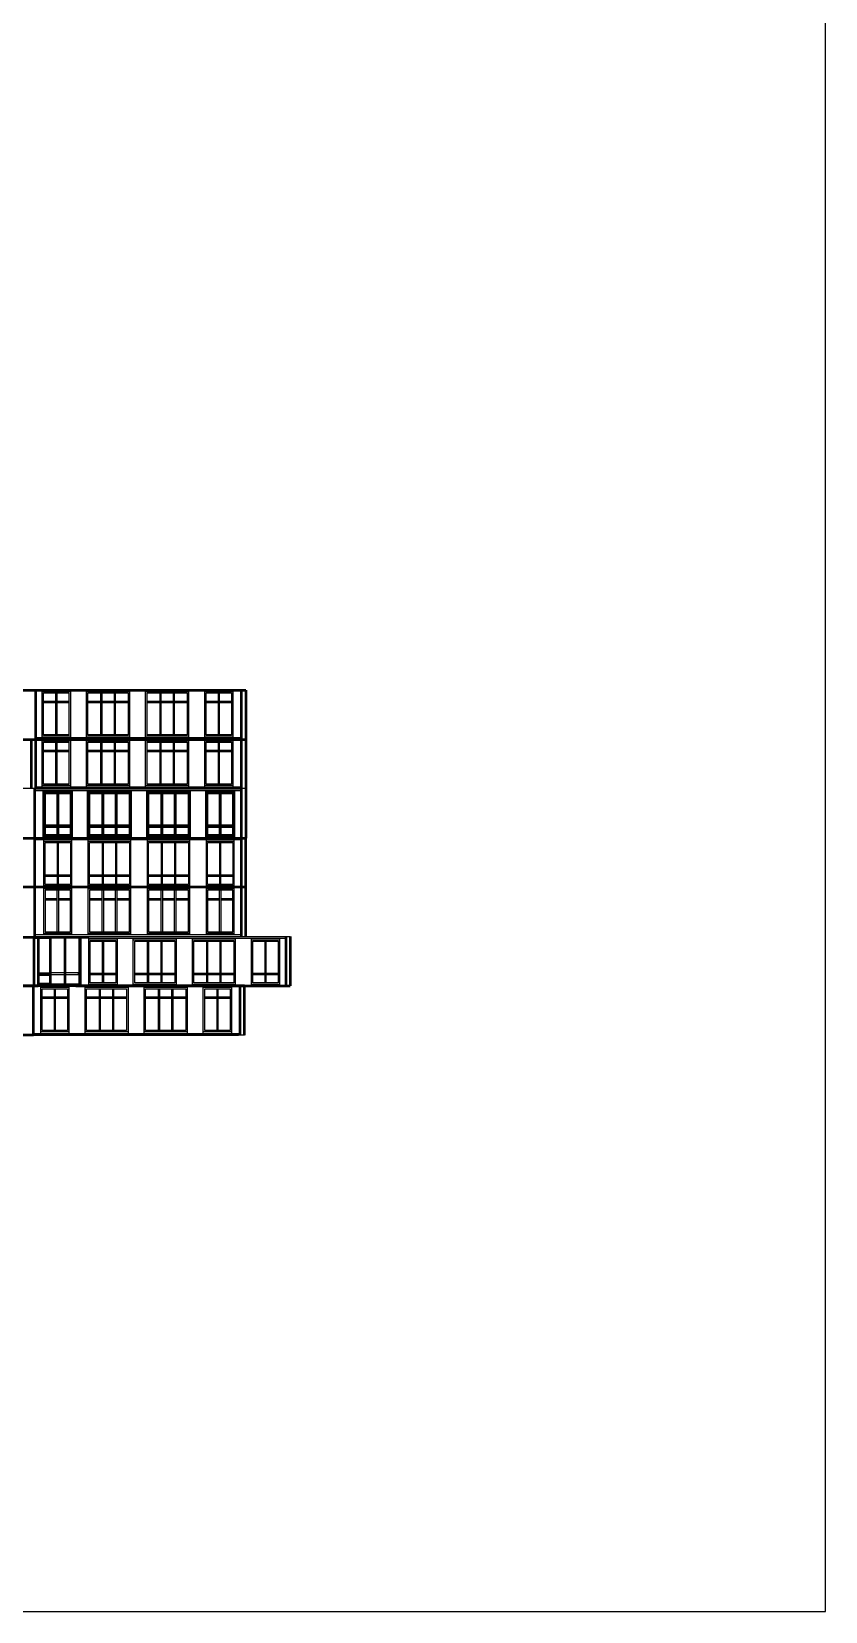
# Model space of a CAD drawing. Header units: centimetres. Extents: x 101 to 201, y 97 to 167.
# Drawn here: x 184.77 to 200.86, y 97.08 to 129.09 of the extents above; entities that cross this region are included whole.
import ezdxf

# ---------------------------------------------------------------- set-up
doc = ezdxf.new("R2010")
doc.units = ezdxf.units.CM
for name, color, linetype in [('corte', 1, 'Continuous'), ('grabado', 5, 'Continuous'), ('modulos alternativos', 10, 'Continuous')]:
    doc.layers.add(name, color=color, linetype=linetype)

msp = doc.modelspace()

# ---------------------------------------------------------------- linework, layer by layer
at = {"layer": 'corte', "lineweight": 50}
for p, q in [((171.913, 115.746), (189.113, 115.746)), ((184.77, 115.746), (184.77, 115.747)), ((189.113, 115.746), (189.113, 112.745)), ((167.57, 114.749), (189.113, 114.748)), ((184.77, 113.75), (184.77, 114.749)), ((158.981, 112.75), (189.113, 112.749)), ((189.113, 112.741), (189.113, 112.745)), ((189.113, 112.745), (189.113, 112.745)), ((189.113, 110.754), (189.113, 112.741)), ((189.113, 111.751), (163.284, 111.751)), ((184.836, 110.755), (184.836, 110.754)), ((189.113, 110.762), (189.113, 110.758)), ((189.113, 110.758), (189.113, 110.758)), ((190.011, 110.754), (190.011, 109.755)), ((189.084, 109.753), (176.17, 109.753)), ((180.559, 109.756), (184.902, 109.756)), ((185.668, 109.756), (190.011, 109.756)), ((189.084, 108.755), (189.084, 109.753)), ((184.807, 108.755), (176.17, 108.755)), ((184.807, 108.751), (184.807, 108.757))]:
    msp.add_line(p, q, dxfattribs=at)
at = {"layer": 'corte'}
for p, q in [((185.845, 115.746), (185.879, 115.746)), ((186.914, 115.746), (186.948, 115.746)), ((187.983, 115.746), (188.018, 115.746)), ((189.113, 114.748), (180.608, 114.748)), ((188.339, 114.748), (188.339, 114.749)), ((189.113, 113.75), (171.838, 113.75)), ((189.113, 113.75), (184.77, 113.75)), ((188.339, 113.75), (188.339, 113.751)), ((176.198, 112.749), (189.113, 112.749)), ((184.836, 112.749), (189.027, 112.749)), ((188.339, 112.749), (188.339, 112.749)), ((188.42, 112.749), (188.42, 112.749)), ((185.879, 111.751), (185.845, 111.751)), ((186.948, 111.751), (186.914, 111.751)), ((188.018, 111.751), (187.983, 111.751)), ((176.198, 110.754), (190.011, 110.754)), ((180.559, 110.754), (184.902, 110.754)), ((186.441, 110.754), (186.441, 110.753)), ((188.339, 110.754), (188.339, 110.754)), ((188.42, 110.754), (188.42, 110.754)), ((185.817, 109.753), (185.851, 109.753)), ((186.797, 109.756), (186.763, 109.756)), ((186.886, 109.753), (186.92, 109.753)), ((187.866, 109.756), (187.832, 109.756)), ((187.955, 109.753), (187.989, 109.753)), ((188.936, 109.756), (188.901, 109.756)), ((189.084, 108.755), (176.17, 108.755)), ((184.807, 108.755), (188.96, 108.755)), ((188.311, 108.755), (188.311, 108.756))]:
    msp.add_line(p, q, dxfattribs=at)
at = {"layer": 'grabado', "lineweight": 50}
for p, q in [((184.855, 113.75), (184.855, 115.746)), ((189.027, 110.754), (189.027, 115.746)), ((184.836, 110.755), (184.836, 113.75)), ((184.816, 110.754), (184.816, 109.756)), ((184.816, 110.736), (185.134, 110.736)), ((184.902, 110.754), (184.902, 109.755)), ((185.754, 110.754), (185.754, 109.756)), ((189.925, 110.754), (189.925, 109.756)), ((184.902, 109.985), (185.134, 109.985)), ((184.807, 108.757), (184.807, 109.753)), ((185.134, 109.787), (184.902, 109.787)), ((188.998, 108.755), (188.998, 109.753)), ((189.082, 108.752), (189.082, 108.755)), ((189.082, 108.751), (189.082, 108.752))]:
    msp.add_line(p, q, dxfattribs=at)
at = {"layer": 'grabado'}
for p, q in [((184.985, 114.784), (184.985, 115.746)), ((184.985, 115.717), (185.556, 115.717)), ((185.014, 115.689), (185.527, 115.689)), ((185.014, 114.841), (185.014, 115.689)), ((185.256, 115.689), (185.256, 114.841)), ((185.285, 114.841), (185.285, 115.689)), ((185.527, 115.689), (185.527, 114.841)), ((185.556, 115.746), (185.556, 114.784)), ((185.884, 114.784), (185.884, 115.746)), ((185.884, 115.717), (186.753, 115.717)), ((185.912, 114.841), (185.912, 115.689)), ((185.912, 115.689), (186.725, 115.689)), ((186.169, 115.689), (186.169, 114.841)), ((186.197, 114.841), (186.197, 115.689)), ((186.44, 115.689), (186.44, 114.841)), ((186.468, 114.841), (186.468, 115.689)), ((186.725, 115.689), (186.725, 114.841)), ((186.753, 115.746), (186.753, 114.784)), ((187.081, 114.784), (187.081, 115.746)), ((187.081, 115.717), (187.951, 115.717)), ((187.11, 114.841), (187.11, 115.689)), ((187.11, 115.689), (187.922, 115.689)), ((187.366, 115.689), (187.366, 114.841)), ((187.395, 114.841), (187.395, 115.689)), ((187.637, 115.689), (187.637, 114.841)), ((187.666, 114.841), (187.666, 115.689)), ((187.922, 115.689), (187.922, 114.841)), ((187.951, 115.746), (187.951, 114.784)), ((188.279, 114.784), (188.279, 115.746)), ((188.279, 115.717), (188.849, 115.717)), ((188.307, 114.841), (188.307, 115.689)), ((188.307, 115.689), (188.82, 115.689)), ((188.549, 115.689), (188.549, 114.841)), ((188.578, 114.841), (188.578, 115.689)), ((188.82, 115.689), (188.82, 114.841)), ((188.849, 115.746), (188.849, 114.784)), ((189.027, 115.746), (189.027, 115.745)), ((185.256, 115.519), (185.014, 115.519)), ((185.256, 115.491), (185.014, 115.491)), ((185.527, 115.519), (185.285, 115.519)), ((185.527, 115.491), (185.285, 115.491)), ((186.169, 115.519), (185.912, 115.519)), ((186.169, 115.491), (185.912, 115.491)), ((186.44, 115.519), (186.197, 115.519)), ((186.44, 115.491), (186.197, 115.491)), ((186.725, 115.519), (186.468, 115.519)), ((186.725, 115.491), (186.468, 115.491)), ((187.366, 115.519), (187.11, 115.519)), ((187.366, 115.491), (187.11, 115.491)), ((187.637, 115.519), (187.395, 115.519)), ((187.637, 115.491), (187.395, 115.491)), ((187.922, 115.519), (187.666, 115.519)), ((187.922, 115.491), (187.666, 115.491)), ((188.549, 115.519), (188.307, 115.519)), ((188.549, 115.491), (188.307, 115.491)), ((188.82, 115.519), (188.578, 115.519)), ((188.82, 115.491), (188.578, 115.491)), ((184.855, 114.784), (189.027, 114.784)), ((185.556, 114.812), (184.985, 114.812)), ((184.985, 113.786), (184.985, 114.748)), ((184.985, 114.719), (185.556, 114.719)), ((185.527, 114.841), (185.014, 114.841)), ((185.014, 114.691), (185.527, 114.691)), ((185.014, 113.843), (185.014, 114.691)), ((185.256, 114.691), (185.256, 113.843)), ((185.285, 113.843), (185.285, 114.691)), ((185.527, 114.691), (185.527, 113.843)), ((185.556, 114.748), (185.556, 113.786)), ((186.753, 114.812), (185.884, 114.812)), ((185.884, 113.786), (185.884, 114.748)), ((185.884, 114.719), (186.753, 114.719)), ((186.725, 114.841), (185.912, 114.841)), ((185.912, 113.843), (185.912, 114.691)), ((185.912, 114.691), (186.725, 114.691)), ((186.169, 114.691), (186.169, 113.843)), ((186.197, 113.843), (186.197, 114.691)), ((186.44, 114.691), (186.44, 113.843)), ((186.468, 113.843), (186.468, 114.691)), ((186.725, 114.691), (186.725, 113.843)), ((186.753, 114.748), (186.753, 113.786)), ((187.951, 114.812), (187.081, 114.812)), ((187.081, 113.786), (187.081, 114.748)), ((187.081, 114.719), (187.951, 114.719)), ((187.922, 114.841), (187.11, 114.841)), ((187.11, 113.843), (187.11, 114.691)), ((187.11, 114.691), (187.922, 114.691)), ((187.366, 114.691), (187.366, 113.843)), ((187.395, 113.843), (187.395, 114.691)), ((187.637, 114.691), (187.637, 113.843)), ((187.666, 113.843), (187.666, 114.691)), ((187.922, 114.691), (187.922, 113.843)), ((187.951, 114.748), (187.951, 113.786)), ((188.849, 114.812), (188.279, 114.812)), ((188.279, 113.786), (188.279, 114.748)), ((188.279, 114.719), (188.849, 114.719)), ((188.82, 114.841), (188.307, 114.841)), ((188.307, 113.843), (188.307, 114.691)), ((188.307, 114.691), (188.82, 114.691)), ((188.549, 114.691), (188.549, 113.843)), ((188.578, 113.843), (188.578, 114.691)), ((188.82, 114.691), (188.82, 113.843)), ((188.849, 114.748), (188.849, 113.786)), ((189.027, 114.748), (189.027, 114.747)), ((185.256, 114.522), (185.014, 114.522)), ((185.256, 114.493), (185.014, 114.493)), ((185.527, 114.522), (185.285, 114.522)), ((185.527, 114.493), (185.285, 114.493)), ((186.169, 114.522), (185.912, 114.522)), ((186.169, 114.493), (185.912, 114.493)), ((186.44, 114.522), (186.197, 114.522)), ((186.44, 114.493), (186.197, 114.493)), ((186.725, 114.522), (186.468, 114.522)), ((186.725, 114.493), (186.468, 114.493)), ((187.366, 114.522), (187.11, 114.522)), ((187.366, 114.493), (187.11, 114.493)), ((187.637, 114.522), (187.395, 114.522)), ((187.637, 114.493), (187.395, 114.493)), ((187.922, 114.522), (187.666, 114.522)), ((187.922, 114.493), (187.666, 114.493)), ((188.549, 114.522), (188.307, 114.522)), ((188.549, 114.493), (188.307, 114.493)), ((188.82, 114.522), (188.578, 114.522)), ((188.82, 114.493), (188.578, 114.493)), ((184.855, 113.786), (189.027, 113.786)), ((185.556, 113.814), (184.985, 113.814)), ((185.527, 113.843), (185.014, 113.843)), ((186.753, 113.814), (185.884, 113.814)), ((186.725, 113.843), (185.912, 113.843)), ((187.951, 113.814), (187.081, 113.814)), ((187.922, 113.843), (187.11, 113.843)), ((188.849, 113.814), (188.279, 113.814)), ((188.82, 113.843), (188.307, 113.843)), ((188.307, 112.714), (184.836, 112.714)), ((185.014, 112.714), (185.014, 110.789)), ((185.584, 110.789), (185.584, 112.714)), ((185.912, 112.714), (185.912, 110.789)), ((186.782, 110.789), (186.782, 112.714)), ((187.11, 112.714), (187.11, 110.789)), ((187.979, 110.789), (187.979, 112.714)), ((188.338, 112.714), (188.307, 112.714)), ((188.307, 112.714), (188.307, 110.789)), ((189.027, 112.714), (188.338, 112.714)), ((188.877, 110.789), (188.877, 112.714)), ((189.027, 112.753), (189.027, 112.749)), ((185.014, 112.685), (185.584, 112.685)), ((185.042, 111.808), (185.042, 112.657)), ((185.042, 112.657), (185.556, 112.657)), ((185.285, 112.657), (185.285, 111.808)), ((185.313, 111.808), (185.313, 112.657)), ((185.556, 112.657), (185.556, 111.808)), ((185.912, 112.685), (186.782, 112.685)), ((185.941, 111.808), (185.941, 112.657)), ((185.941, 112.657), (186.753, 112.657)), ((186.197, 112.657), (186.197, 111.808)), ((186.226, 111.808), (186.226, 112.657)), ((186.468, 112.657), (186.468, 111.808)), ((186.497, 111.808), (186.497, 112.657)), ((186.753, 112.657), (186.753, 111.808)), ((187.11, 112.685), (187.979, 112.685)), ((187.138, 111.808), (187.138, 112.657)), ((187.138, 112.657), (187.951, 112.657)), ((187.395, 112.657), (187.395, 111.808)), ((187.423, 111.808), (187.423, 112.657)), ((187.666, 112.657), (187.666, 111.808)), ((187.694, 111.808), (187.694, 112.657)), ((187.951, 112.657), (187.951, 111.808)), ((188.307, 112.685), (188.877, 112.685)), ((188.336, 112.657), (188.849, 112.657)), ((188.336, 111.808), (188.336, 112.657)), ((188.578, 112.657), (188.578, 111.808)), ((188.606, 111.808), (188.606, 112.657)), ((188.849, 112.657), (188.849, 111.808)), ((184.836, 111.751), (184.836, 111.753)), ((184.836, 111.751), (184.836, 111.75)), ((185.584, 111.78), (185.014, 111.78)), ((185.042, 112.006), (185.285, 112.006)), ((185.042, 111.978), (185.285, 111.978)), ((185.556, 111.808), (185.042, 111.808)), ((185.313, 112.006), (185.556, 112.006)), ((185.313, 111.978), (185.556, 111.978)), ((186.782, 111.78), (185.912, 111.78)), ((185.941, 112.006), (186.197, 112.006)), ((185.941, 111.978), (186.197, 111.978)), ((186.753, 111.808), (185.941, 111.808)), ((186.226, 112.006), (186.468, 112.006)), ((186.226, 111.978), (186.468, 111.978)), ((186.497, 112.006), (186.753, 112.006)), ((186.497, 111.978), (186.753, 111.978)), ((187.979, 111.78), (187.11, 111.78)), ((187.138, 112.006), (187.395, 112.006)), ((187.138, 111.978), (187.395, 111.978)), ((187.951, 111.808), (187.138, 111.808)), ((187.423, 112.006), (187.666, 112.006)), ((187.423, 111.978), (187.666, 111.978)), ((187.694, 112.006), (187.951, 112.006)), ((187.694, 111.978), (187.951, 111.978)), ((188.877, 111.78), (188.307, 111.78)), ((188.336, 112.006), (188.578, 112.006)), ((188.336, 111.978), (188.578, 111.978)), ((188.849, 111.808), (188.336, 111.808)), ((188.606, 112.006), (188.849, 112.006)), ((188.606, 111.978), (188.849, 111.978)), ((185.584, 111.723), (185.014, 111.723)), ((185.556, 111.694), (185.042, 111.694)), ((185.042, 111.694), (185.042, 110.846)), ((185.042, 111.525), (185.285, 111.525)), ((185.042, 111.496), (185.285, 111.496)), ((185.285, 110.846), (185.285, 111.694)), ((185.313, 111.694), (185.313, 110.846)), ((185.313, 111.525), (185.556, 111.525)), ((185.313, 111.496), (185.556, 111.496)), ((185.556, 110.846), (185.556, 111.694)), ((186.782, 111.723), (185.912, 111.723)), ((186.753, 111.694), (185.941, 111.694)), ((185.941, 111.694), (185.941, 110.846)), ((185.941, 111.525), (186.197, 111.525)), ((185.941, 111.496), (186.197, 111.496)), ((186.197, 110.846), (186.197, 111.694)), ((186.226, 111.694), (186.226, 110.846)), ((186.226, 111.525), (186.468, 111.525)), ((186.226, 111.496), (186.468, 111.496)), ((186.468, 110.846), (186.468, 111.694)), ((186.497, 111.694), (186.497, 110.846)), ((186.497, 111.525), (186.753, 111.525)), ((186.497, 111.496), (186.753, 111.496)), ((186.753, 110.846), (186.753, 111.694)), ((187.979, 111.723), (187.11, 111.723)), ((187.951, 111.694), (187.138, 111.694)), ((187.138, 111.694), (187.138, 110.846)), ((187.138, 111.525), (187.395, 111.525)), ((187.138, 111.496), (187.395, 111.496)), ((187.395, 110.846), (187.395, 111.694)), ((187.423, 111.694), (187.423, 110.846)), ((187.423, 111.525), (187.666, 111.525)), ((187.423, 111.496), (187.666, 111.496)), ((187.666, 110.846), (187.666, 111.694)), ((187.694, 111.694), (187.694, 110.846)), ((187.694, 111.525), (187.951, 111.525)), ((187.694, 111.496), (187.951, 111.496)), ((187.951, 110.846), (187.951, 111.694)), ((188.877, 111.723), (188.307, 111.723)), ((188.336, 111.694), (188.336, 110.846)), ((188.849, 111.694), (188.336, 111.694)), ((188.336, 111.525), (188.578, 111.525)), ((188.336, 111.496), (188.578, 111.496)), ((188.578, 110.846), (188.578, 111.694)), ((188.606, 111.694), (188.606, 110.846)), ((188.606, 111.525), (188.849, 111.525)), ((188.606, 111.496), (188.849, 111.496)), ((188.849, 110.846), (188.849, 111.694)), ((188.307, 110.789), (184.836, 110.789)), ((185.014, 110.818), (185.584, 110.818)), ((185.042, 110.846), (185.556, 110.846)), ((185.912, 110.818), (186.782, 110.818)), ((185.941, 110.846), (186.753, 110.846)), ((187.11, 110.818), (187.979, 110.818)), ((187.138, 110.846), (187.951, 110.846)), ((188.307, 110.818), (188.877, 110.818)), ((188.338, 110.789), (188.307, 110.789)), ((188.336, 110.846), (188.849, 110.846)), ((189.027, 110.789), (188.338, 110.789)), ((184.816, 110.718), (180.644, 110.718)), ((185.932, 110.718), (184.902, 110.717)), ((185.754, 110.736), (185.134, 110.736)), ((185.134, 110.736), (185.134, 109.787)), ((185.162, 110.736), (185.162, 109.787)), ((185.429, 110.736), (185.429, 109.787)), ((185.458, 110.736), (185.458, 109.787)), ((185.725, 110.736), (185.725, 109.787)), ((185.932, 110.718), (189.925, 110.718)), ((185.932, 109.756), (185.932, 110.718)), ((185.932, 110.689), (186.502, 110.689)), ((185.96, 109.813), (185.96, 110.661)), ((185.96, 110.661), (186.474, 110.661)), ((186.203, 110.661), (186.203, 109.813)), ((186.231, 109.813), (186.231, 110.661)), ((186.474, 110.661), (186.474, 109.813)), ((186.502, 110.718), (186.502, 109.756)), ((186.83, 109.756), (186.83, 110.718)), ((186.83, 110.689), (187.7, 110.689)), ((186.859, 109.813), (186.859, 110.661)), ((186.859, 110.661), (187.671, 110.661)), ((187.115, 110.661), (187.115, 109.813)), ((187.144, 109.813), (187.144, 110.661)), ((187.386, 110.661), (187.386, 109.813)), ((187.415, 109.813), (187.415, 110.661)), ((187.671, 110.661), (187.671, 109.813)), ((187.7, 110.718), (187.7, 109.756)), ((188.028, 109.756), (188.028, 110.718)), ((188.028, 110.689), (188.897, 110.689)), ((188.056, 109.813), (188.056, 110.661)), ((188.056, 110.661), (188.869, 110.661)), ((188.313, 110.661), (188.313, 109.813)), ((188.341, 109.813), (188.341, 110.661)), ((188.584, 110.661), (188.584, 109.813)), ((188.612, 109.813), (188.612, 110.661)), ((188.869, 110.661), (188.869, 109.813)), ((188.897, 110.718), (188.897, 109.756)), ((189.225, 109.756), (189.225, 110.718)), ((189.225, 110.689), (189.795, 110.689)), ((189.254, 110.661), (189.767, 110.661)), ((189.254, 109.813), (189.254, 110.661)), ((189.496, 110.661), (189.496, 109.813)), ((189.524, 109.813), (189.524, 110.661)), ((189.767, 110.661), (189.767, 109.813)), ((189.795, 110.718), (189.795, 109.756)), ((184.902, 110.014), (185.134, 110.014)), ((185.429, 110.014), (185.162, 110.014)), ((185.162, 109.985), (185.429, 109.985)), ((185.725, 110.014), (185.458, 110.014)), ((185.458, 109.985), (185.725, 109.985)), ((185.723, 109.985), (185.723, 110.014)), ((185.96, 110.011), (186.203, 110.011)), ((185.96, 109.982), (186.203, 109.982)), ((186.231, 110.011), (186.474, 110.011)), ((186.231, 109.982), (186.474, 109.982)), ((186.859, 110.011), (187.115, 110.011)), ((186.859, 109.982), (187.115, 109.982)), ((187.144, 110.011), (187.386, 110.011)), ((187.144, 109.982), (187.386, 109.982)), ((187.415, 110.011), (187.671, 110.011)), ((187.415, 109.982), (187.671, 109.982)), ((188.056, 110.011), (188.313, 110.011)), ((188.056, 109.982), (188.313, 109.982)), ((188.341, 110.011), (188.584, 110.011)), ((188.341, 109.982), (188.584, 109.982)), ((188.612, 110.011), (188.869, 110.011)), ((188.612, 109.982), (188.869, 109.982)), ((189.254, 110.011), (189.496, 110.011)), ((189.254, 109.982), (189.496, 109.982)), ((189.524, 110.011), (189.767, 110.011)), ((189.524, 109.982), (189.767, 109.982)), ((184.807, 109.752), (184.807, 109.753)), ((184.957, 108.791), (184.957, 109.753)), ((184.957, 109.724), (185.527, 109.724)), ((184.985, 109.696), (185.499, 109.696)), ((184.985, 108.848), (184.985, 109.696)), ((185.228, 109.526), (184.985, 109.526)), ((185.228, 109.498), (184.985, 109.498)), ((185.754, 109.787), (185.134, 109.787)), ((185.228, 109.696), (185.228, 108.848)), ((185.256, 108.848), (185.256, 109.696)), ((185.499, 109.526), (185.256, 109.526)), ((185.499, 109.498), (185.256, 109.498)), ((185.499, 109.696), (185.499, 108.848)), ((185.527, 109.753), (185.527, 108.791)), ((185.754, 109.756), (185.754, 109.757)), ((185.855, 108.791), (185.855, 109.753)), ((185.855, 109.724), (186.725, 109.724)), ((185.884, 108.848), (185.884, 109.696)), ((185.884, 109.696), (186.696, 109.696)), ((186.14, 109.526), (185.884, 109.526)), ((186.14, 109.498), (185.884, 109.498)), ((186.502, 109.784), (185.932, 109.784)), ((186.474, 109.813), (185.96, 109.813)), ((186.14, 109.696), (186.14, 108.848)), ((186.169, 108.848), (186.169, 109.696)), ((186.411, 109.526), (186.169, 109.526)), ((186.411, 109.498), (186.169, 109.498)), ((186.411, 109.696), (186.411, 108.848)), ((186.439, 108.848), (186.439, 109.696)), ((186.696, 109.526), (186.439, 109.526)), ((186.696, 109.498), (186.439, 109.498)), ((186.696, 109.696), (186.696, 108.848)), ((186.725, 109.753), (186.725, 108.791)), ((187.7, 109.784), (186.83, 109.784)), ((187.671, 109.813), (186.859, 109.813)), ((187.053, 108.791), (187.053, 109.753)), ((187.053, 109.724), (187.922, 109.724)), ((187.081, 108.848), (187.081, 109.696)), ((187.081, 109.696), (187.894, 109.696)), ((187.338, 109.526), (187.081, 109.526)), ((187.338, 109.498), (187.081, 109.498)), ((187.338, 109.696), (187.338, 108.848)), ((187.366, 108.848), (187.366, 109.696)), ((187.608, 109.526), (187.366, 109.526)), ((187.608, 109.498), (187.366, 109.498)), ((187.608, 109.696), (187.608, 108.848)), ((187.637, 108.848), (187.637, 109.696)), ((187.894, 109.526), (187.637, 109.526)), ((187.894, 109.498), (187.637, 109.498)), ((187.894, 109.696), (187.894, 108.848)), ((187.922, 109.753), (187.922, 108.791)), ((188.897, 109.784), (188.028, 109.784)), ((188.869, 109.813), (188.056, 109.813)), ((188.25, 108.791), (188.25, 109.753)), ((188.25, 109.724), (188.82, 109.724)), ((188.279, 108.848), (188.279, 109.696)), ((188.279, 109.696), (188.792, 109.696)), ((188.521, 109.526), (188.279, 109.526)), ((188.521, 109.498), (188.279, 109.498)), ((188.521, 109.696), (188.521, 108.848)), ((188.549, 108.848), (188.549, 109.696)), ((188.792, 109.526), (188.549, 109.526)), ((188.792, 109.498), (188.549, 109.498)), ((188.792, 109.696), (188.792, 108.848)), ((188.82, 109.753), (188.82, 108.791)), ((188.998, 109.753), (188.998, 109.752)), ((189.795, 109.784), (189.225, 109.784)), ((189.767, 109.813), (189.254, 109.813)), ((184.807, 108.791), (188.998, 108.791)), ((184.893, 108.751), (184.893, 108.755)), ((185.527, 108.819), (184.957, 108.819)), ((185.499, 108.848), (184.985, 108.848)), ((186.725, 108.819), (185.855, 108.819)), ((186.696, 108.848), (185.884, 108.848)), ((187.922, 108.819), (187.053, 108.819)), ((187.894, 108.848), (187.081, 108.848)), ((188.82, 108.819), (188.25, 108.819)), ((188.792, 108.848), (188.279, 108.848))]:
    msp.add_line(p, q, dxfattribs=at)
at = {"layer": 'grabado', "lineweight": 35}
for p, q in [((189.027, 113.714), (184.836, 113.714)), ((185.014, 112.749), (185.014, 113.714)), ((185.014, 113.686), (185.584, 113.686)), ((185.584, 113.714), (185.584, 112.749)), ((185.912, 112.749), (185.912, 113.714)), ((185.912, 113.686), (186.782, 113.686)), ((186.782, 113.714), (186.782, 112.749)), ((187.11, 112.749), (187.11, 113.714)), ((187.11, 113.686), (187.979, 113.686)), ((187.979, 113.714), (187.979, 112.749)), ((188.307, 112.753), (188.307, 113.714)), ((188.307, 113.686), (188.877, 113.686)), ((188.877, 113.714), (188.877, 112.749)), ((185.042, 112.809), (185.042, 113.657)), ((185.042, 113.657), (185.556, 113.657)), ((185.285, 113.657), (185.285, 112.809)), ((185.313, 112.809), (185.313, 113.657)), ((185.556, 113.657), (185.556, 112.809)), ((185.941, 112.809), (185.941, 113.657)), ((185.941, 113.657), (186.753, 113.657)), ((186.197, 113.657), (186.197, 112.809)), ((186.226, 112.809), (186.226, 113.657)), ((186.468, 113.657), (186.468, 112.809)), ((186.497, 112.809), (186.497, 113.657)), ((186.753, 113.657), (186.753, 112.809)), ((187.138, 112.809), (187.138, 113.657)), ((187.138, 113.657), (187.951, 113.657)), ((187.395, 113.657), (187.395, 112.809)), ((187.423, 112.809), (187.423, 113.657)), ((187.666, 113.657), (187.666, 112.809)), ((187.694, 112.809), (187.694, 113.657)), ((187.951, 113.657), (187.951, 112.809)), ((188.336, 113.657), (188.849, 113.657)), ((188.336, 112.809), (188.336, 113.657)), ((188.578, 113.657), (188.578, 112.809)), ((188.606, 112.809), (188.606, 113.657)), ((188.849, 113.657), (188.849, 112.809)), ((185.584, 112.781), (185.014, 112.781)), ((185.042, 113.007), (185.285, 113.007)), ((185.042, 112.979), (185.285, 112.979)), ((185.556, 112.809), (185.042, 112.809)), ((185.313, 113.007), (185.556, 113.007)), ((185.313, 112.979), (185.556, 112.979)), ((186.782, 112.781), (185.912, 112.781)), ((185.941, 113.007), (186.197, 113.007)), ((185.941, 112.979), (186.197, 112.979)), ((186.753, 112.809), (185.941, 112.809)), ((186.226, 113.007), (186.468, 113.007)), ((186.226, 112.979), (186.468, 112.979)), ((186.497, 113.007), (186.753, 113.007)), ((186.497, 112.979), (186.753, 112.979)), ((187.979, 112.781), (187.11, 112.781)), ((187.138, 113.007), (187.395, 113.007)), ((187.138, 112.979), (187.395, 112.979)), ((187.951, 112.809), (187.138, 112.809)), ((187.423, 113.007), (187.666, 113.007)), ((187.423, 112.979), (187.666, 112.979)), ((187.694, 113.007), (187.951, 113.007)), ((187.694, 112.979), (187.951, 112.979)), ((188.877, 112.781), (188.307, 112.781)), ((188.336, 113.007), (188.578, 113.007)), ((188.336, 112.979), (188.578, 112.979)), ((188.849, 112.809), (188.336, 112.809)), ((188.606, 113.007), (188.849, 113.007)), ((188.606, 112.979), (188.849, 112.979))]:
    msp.add_line(p, q, dxfattribs=at)
at = {"layer": 'modulos alternativos'}
msp.add_lwpolyline([(100.859, 97.076), (200.859, 97.076), (200.859, 167.076), (100.859, 167.076)], close=True, dxfattribs=at)

doc.saveas('drawing.dxf')
